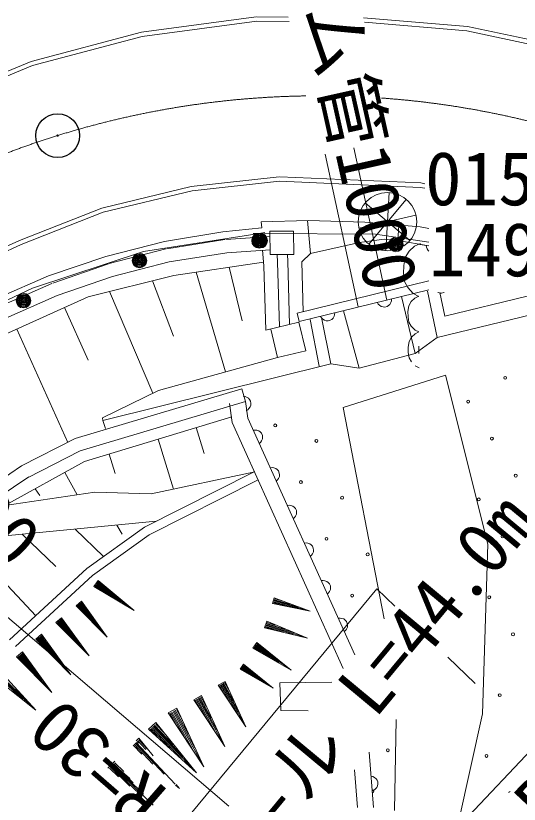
# Model space of a CAD drawing. Units: millimetres, scale not verified. Extents: x 40000 to 680000, y 20000 to 380000.
# Drawn here: x 151350 to 168510, y 293833 to 320703 of the extents above; entities that cross this region are included whole.
import ezdxf
from ezdxf.enums import TextEntityAlignment as Align

# ---------------------------------------------------------------- set-up
doc = ezdxf.new("R2010")
doc.units = ezdxf.units.MM
doc.header["$LTSCALE"] = 1000
doc.linetypes.add('CHAIN', pattern=[18.5, 12, -1.5, 3.5, -1.5])
doc.linetypes.add('DASHED', pattern=[7.5, 6, -1.5])
for name, color, linetype, lineweight in [('M-BMK', 2, 'CHAIN', 13), ('M-BMK-SRVR', 3, 'Continuous', 25), ('M-GBD', 7, 'Continuous', 13), ('M-STR-HTXT', 7, 'Continuous', 13)]:
    doc.layers.add(name, color=color, linetype=linetype, lineweight=lineweight)
doc.styles.add('ＭＳ ゴシック', font='')
doc.styles.get('ＭＳ ゴシック').set_extended_font_data('MS Gothic')

msp = doc.modelspace()

# ---------------------------------------------------------------- linework, layer by layer
at = {"layer": 'M-BMK'}
for start, end in [(90.8545, 127.2327), (70.159, 85.9276)]:
    msp.add_arc((161688, 287975), 30000, start, end, dxfattribs=at)
at = {"layer": 'M-BMK-SRVR'}
msp.add_circle((152777, 316619), 746, dxfattribs=at)
at = {"layer": 'M-GBD'}
for p, q in [((155631, 320141), (159546, 320664)), ((159567, 320665), (160639, 320661)), ((163207, 320636), (166743, 320334)), ((155661, 319993), (159566, 320515)), ((159566, 320515), (160673, 320511)), ((163241, 320482), (166721, 320186)), ((166743, 320334), (170050, 319641)), ((151874, 319150), (155631, 320141)), ((166721, 320186), (170013, 319495)), ((151922, 319008), (155661, 319993)), ((148507, 317751), (151874, 319150)), ((148569, 317614), (151922, 319008)), ((157332, 314887), (160326, 315211)), ((165152, 315005), (160349, 315211)), ((157358, 314739), (160342, 315061)), ((165133, 314856), (160342, 315061)), ((165298, 314976), (165152, 315005)), ((154287, 314148), (157332, 314887)), ((154332, 314005), (157358, 314739)), ((164072, 314680), (163966, 312694)), ((165298, 314823), (165133, 314856)), ((163381, 312923), (164661, 314447)), ((151480, 313047), (154287, 314148)), ((163259, 314325), (164783, 313046)), ((151538, 312909), (154332, 314005)), ((163050, 313462), (164988, 313912)), ((159717, 313678), (161320, 313724)), ((159734, 313477), (159717, 313678)), ((161294, 313725), (161391, 312605)), ((161320, 313724), (163250, 313674)), ((163250, 313674), (165131, 313506)), ((156422, 313012), (158411, 313342)), ((158411, 313342), (159734, 313477)), ((159840, 313317), (159642, 313286)), ((160821, 313360), (160014, 313357)), ((160014, 313357), (160016, 312566)), ((160823, 312568), (160821, 313360)), ((164375, 313041), (164404, 313571)), ((165131, 313506), (165431, 313455)), ((148669, 311765), (151480, 313047)), ((159642, 313286), (159442, 313287)), ((163068, 312978), (163906, 313095)), ((163906, 313095), (164375, 313041)), ((164375, 313041), (165431, 312860)), ((148737, 311631), (151538, 312909)), ((154424, 312499), (156422, 313012)), ((161391, 312605), (163068, 312978)), ((164756, 312683), (164943, 312849)), ((164943, 312849), (165140, 312942)), ((165431, 312858), (165043, 312918)), ((152465, 311843), (154424, 312499)), ((159758, 312713), (159801, 312186)), ((160016, 312566), (160823, 312568)), ((160274, 312302), (160256, 312567)), ((160623, 312325), (160607, 312568)), ((161391, 312605), (161096, 312312)), ((164628, 312470), (164756, 312683)), ((156736, 311846), (159791, 312308)), ((160335, 310097), (160274, 312302)), ((160682, 310181), (160623, 312325)), ((161149, 310618), (161096, 312312)), ((164573, 312187), (164628, 312470)), ((157500, 311962), (158502, 308566)), ((158627, 312132), (159069, 310306)), ((159801, 312186), (159876, 309987)), ((164565, 311916), (164573, 312187)), ((150595, 311031), (152465, 311843)), ((153821, 311128), (156736, 311846)), ((164602, 311648), (164565, 311916)), ((156007, 311667), (156729, 309781)), ((160943, 310573), (165431, 311667)), ((164713, 311441), (164602, 311648)), ((164892, 311236), (164713, 311441)), ((154549, 311307), (156023, 307841)), ((161014, 310281), (165431, 311358)), ((161014, 310281), (165431, 311358)), ((165083, 311135), (164892, 311236)), ((165385, 311322), (165717, 309737)), ((165804, 311274), (165972, 310468)), ((150567, 309658), (153821, 311128)), ((164964, 309193), (164499, 311131)), ((164749, 310820), (164831, 310967)), ((164831, 310967), (164952, 311084)), ((164952, 311084), (165083, 311152)), ((165972, 310468), (168786, 311151)), ((153007, 310760), (153820, 308962)), ((163053, 308691), (162524, 310649)), ((164719, 310628), (164749, 310820)), ((164720, 310444), (164719, 310628)), ((161014, 310281), (160943, 310573)), ((162088, 308837), (161774, 310424)), ((164752, 310264), (164720, 310444)), ((165717, 309737), (168950, 310522)), ((161001, 310257), (159876, 309987)), ((161235, 309286), (161001, 310257)), ((161695, 308759), (161382, 310347)), ((164832, 310127), (164752, 310264)), ((164958, 309994), (164832, 310127)), ((151381, 310025), (153125, 306165)), ((160040, 310026), (160274, 309055)), ((164837, 309746), (164959, 309862)), ((165090, 309930), (164958, 309994)), ((164959, 309862), (165090, 309930)), ((164726, 309406), (164755, 309599)), ((164755, 309599), (164837, 309746)), ((164964, 309193), (165717, 309737)), ((160274, 309055), (161235, 309286)), ((164727, 309223), (164726, 309406)), ((165092, 309442), (165093, 309197)), ((156218, 307935), (160274, 309055)), ((163053, 308691), (164964, 309193)), ((164758, 309043), (164727, 309223)), ((164838, 308906), (164758, 309043)), ((154321, 306908), (162088, 308837)), ((162088, 308837), (163053, 308691)), ((165096, 308709), (164964, 308772)), ((162513, 307354), (166002, 308459)), ((166002, 308459), (167439, 302698)), ((153375, 306292), (159051, 307992)), ((154303, 307005), (156218, 307935)), ((159180, 307561), (159051, 307992)), ((153543, 305873), (159180, 307561)), ((158635, 307486), (158724, 306840)), ((159180, 307561), (159258, 306994)), ((163912, 300146), (162513, 307354)), ((153696, 305512), (158711, 307038)), ((154303, 307005), (154321, 306908)), ((154407, 306633), (154321, 306908)), ((159258, 306994), (162902, 298929)), ((157501, 306670), (157768, 305782)), ((158724, 306840), (162511, 298459)), ((151550, 305362), (153375, 306292)), ((156203, 306275), (156721, 304574)), ((151755, 304961), (153543, 305873)), ((150978, 304014), (153696, 305512)), ((154532, 305766), (154734, 305103)), ((150124, 304410), (151550, 305362)), ((150480, 304107), (151800, 304988)), ((153017, 305138), (153438, 304374)), ((155737, 303276), (159449, 305150)), ((155962, 304414), (159495, 305160)), ((155894, 303019), (159584, 304882)), ((150978, 304014), (154047, 304463)), ((152009, 304582), (152168, 304352)), ((154047, 304463), (155962, 304414)), ((150615, 302946), (156130, 303474)), ((153372, 303210), (154340, 302270)), ((153771, 301861), (155737, 303276)), ((154799, 303346), (154978, 303031)), ((151565, 303037), (152716, 301935)), ((153961, 301628), (155894, 303019)), ((167439, 302698), (167260, 296918)), ((150025, 302394), (152028, 300255)), ((151133, 299431), (153771, 301861)), ((151336, 299210), (153961, 301628)), ((154154, 301457), (154012, 301254)), ((154012, 301254), (155391, 300434)), ((154306, 301082), (154051, 301261)), ((154069, 301287), (154622, 300898)), ((154947, 300708), (154087, 301314)), ((154106, 301340), (155263, 300524)), ((154984, 300760), (154124, 301366)), ((154138, 301385), (154691, 300996)), ((155391, 300434), (154154, 301457)), ((154414, 301235), (154159, 301415)), ((164274, 300582), (163661, 301173)), ((153585, 300750), (153407, 300599)), ((153553, 300688), (153963, 300205)), ((153768, 300487), (153579, 300710)), ((154467, 299531), (153585, 300750)), ((160161, 300862), (160106, 300669)), ((160378, 300615), (160134, 300684)), ((160141, 300709), (160669, 300559)), ((160970, 300501), (160148, 300734)), ((160155, 300759), (161262, 300445)), ((161384, 300410), (160161, 300862)), ((160985, 300551), (160162, 300784)), ((160168, 300803), (160696, 300653)), ((160420, 300762), (160176, 300831)), ((153407, 300599), (154467, 299531)), ((153634, 300373), (153444, 300596)), ((153467, 300616), (153877, 300133)), ((154129, 299883), (153490, 300635)), ((153513, 300654), (154372, 299643)), ((154174, 299922), (153536, 300674)), ((160106, 300669), (161384, 300410)), ((152907, 300188), (152718, 300028)), ((153103, 299908), (152901, 300146)), ((153848, 298889), (152907, 300188)), ((152718, 300028), (153848, 298889)), ((152960, 299787), (152758, 300024)), ((152782, 300045), (153220, 299530)), ((153487, 299264), (152806, 300066)), ((152831, 300087), (153747, 299007)), ((153536, 299306), (152855, 300107)), ((152873, 300123), (153311, 299608)), ((159902, 300066), (159831, 299845)), ((159873, 299890), (160476, 299695)), ((160821, 299616), (159882, 299919)), ((159892, 299947), (161155, 299539)), ((160839, 299673), (159901, 299976)), ((161294, 299494), (159902, 300066)), ((159908, 299997), (160511, 299802)), ((160196, 299939), (159918, 300029)), ((152229, 299628), (152028, 299457)), ((153229, 298247), (152229, 299628)), ((159831, 299845), (161294, 299494)), ((160142, 299772), (159864, 299862)), ((152028, 299457), (153229, 298247)), ((152285, 299201), (152070, 299454)), ((152096, 299476), (152561, 298928)), ((152845, 298646), (152122, 299498)), ((152148, 299520), (153121, 298373)), ((152897, 298690), (152174, 299542)), ((152193, 299558), (152658, 299011)), ((152437, 299330), (152222, 299583)), ((159565, 299346), (159434, 299153)), ((160739, 298405), (159565, 299346)), ((159434, 299153), (160739, 298405)), ((159712, 298996), (159471, 299160)), ((159487, 299185), (160011, 298828)), ((160319, 298654), (159504, 299210)), ((159521, 299235), (160618, 298487)), ((160353, 298704), (159538, 299259)), ((159551, 299278), (160074, 298921)), ((159812, 299141), (159570, 299306)), ((151576, 299025), (151375, 298855)), ((151375, 298855), (152576, 297644)), ((151632, 298599), (151417, 298851)), ((151443, 298873), (151908, 298326)), ((152192, 298043), (151469, 298895)), ((151495, 298917), (152469, 297771)), ((152244, 298087), (151521, 298939)), ((151540, 298956), (152005, 298408)), ((151784, 298728), (151569, 298981)), ((152576, 297644), (151576, 299025)), ((167004, 297946), (166078, 298841)), ((159110, 298601), (158997, 298435)), ((159793, 298045), (159087, 298527)), ((159098, 298543), (159552, 298233)), ((160127, 297786), (159110, 298601)), ((159324, 298424), (159114, 298567)), ((151630, 297463), (150762, 298267)), ((152034, 297039), (150809, 298364)), ((158997, 298435), (160127, 297786)), ((159238, 298298), (159028, 298441)), ((159043, 298462), (159497, 298153)), ((159764, 298002), (159058, 298484)), ((159072, 298505), (160023, 297857)), ((150619, 298159), (152034, 297039)), ((151581, 297410), (150713, 298214)), ((150737, 298240), (151906, 297158)), ((158484, 298019), (158254, 297890)), ((159197, 296470), (158484, 298019)), ((160354, 297965), (162128, 297997)), ((158254, 297890), (159197, 296470)), ((158456, 297589), (158294, 297879)), ((158324, 297895), (158674, 297268)), ((158898, 296936), (158354, 297912)), ((158383, 297929), (159116, 296615)), ((158957, 296969), (158413, 297945)), ((158435, 297958), (158785, 297330)), ((158630, 297687), (158469, 297976)), ((160381, 297029), (160354, 297965)), ((157675, 297537), (157417, 297394)), ((158204, 296364), (157595, 297455)), ((157620, 297469), (158011, 296768)), ((157838, 297166), (157658, 297490)), ((158471, 295806), (157675, 297537)), ((157417, 297394), (158471, 295806)), ((157643, 297057), (157463, 297381)), ((157496, 297399), (157887, 296698)), ((158137, 296327), (157529, 297418)), ((157562, 297436), (158381, 295968)), ((156843, 297112), (156545, 296946)), ((156545, 296946), (157765, 295108)), ((156806, 296556), (156597, 296931)), ((156636, 296953), (157088, 296141)), ((157379, 295711), (156674, 296974)), ((156713, 296995), (157661, 295295)), ((157455, 295754), (156751, 297017)), ((156780, 297033), (157233, 296221)), ((157032, 296682), (156823, 297057)), ((157765, 295108), (156843, 297112)), ((161312, 297015), (160381, 297029)), ((167260, 296918), (166047, 291454)), ((164263, 293621), (164320, 296723)), ((156126, 296622), (155877, 296389)), ((155877, 296389), (157507, 294902)), ((156225, 296074), (155932, 296387)), ((155964, 296417), (156600, 295740)), ((156986, 295393), (155996, 296447)), ((156028, 296477), (157360, 295058)), ((157050, 295453), (156060, 296508)), ((156084, 296530), (156720, 295852)), ((156414, 296251), (156120, 296564)), ((157507, 294902), (156126, 296622)), ((155648, 295536), (155355, 295849)), ((155387, 295879), (156023, 295202)), ((156409, 294855), (155419, 295909)), ((155549, 296084), (155448, 295990)), ((155451, 295939), (156783, 294520)), ((155535, 295914), (155483, 295970)), ((155507, 295992), (155781, 295700)), ((155837, 295713), (155543, 296026)), ((156032, 295482), (155549, 296084)), ((163397, 295612), (163547, 293725)), ((154727, 295304), (154489, 295060)), ((154850, 294761), (154543, 295061)), ((154574, 295092), (155239, 294443)), ((155640, 294114), (154604, 295124)), ((154635, 295155), (156029, 293796)), ((155701, 294177), (154666, 295187)), ((154689, 295210), (155354, 294561)), ((155031, 294946), (154724, 295246)), ((162894, 295005), (162995, 293721)), ((156930, 294364), (156817, 294505)), ((156798, 294484), (156930, 294364))]:
    msp.add_line(p, q, dxfattribs=at)
at = {"layer": 'M-GBD', "linetype": 'DASHED'}
for p, q in [((163998, 311009), (162870, 316201)), ((163023, 310784), (161894, 315983)), ((156504, 312766), (158472, 313074)), ((158510, 313078), (160015, 313182)), ((154538, 312257), (156461, 312757)), ((156574, 312321), (158541, 312629)), ((158541, 312629), (160016, 312731)), ((152615, 311596), (154505, 312247)), ((154651, 311821), (156574, 312321)), ((152761, 311171), (154651, 311821)), ((150732, 310769), (152580, 311582)), ((150913, 310357), (152761, 311171))]:
    msp.add_line(p, q, dxfattribs=at)
at = {"layer": 'M-GBD'}
for points in [[(159642, 313286), (155708, 312670), (151917, 311417), (148334, 309723), (146762, 308701)], [(165431, 312992), (163610, 313263), (159642, 313286)], [(165431, 312681), (165406, 312700), (165367, 312763), (165346, 312816), (165337, 312876)], [(165952, 311274), (165942, 311268), (165866, 311249), (165805, 311253), (165744, 311269), (165737, 311274)], [(164161, 311049), (164155, 310988), (164138, 310933), (164105, 310869), (164058, 310827), (164005, 310796), (163930, 310777), (163869, 310780), (163808, 310797), (163748, 310838), (163707, 310879), (163675, 310930)], [(162225, 310576), (162219, 310516), (162201, 310461), (162168, 310397), (162122, 310355), (162069, 310324), (161994, 310305), (161933, 310308), (161872, 310324), (161812, 310366), (161771, 310407), (161739, 310458)], [(159104, 307738), (159164, 307730), (159218, 307711), (159281, 307675), (159322, 307628), (159351, 307574), (159367, 307498), (159362, 307437), (159343, 307377), (159299, 307318), (159258, 307279), (159205, 307248)], [(159445, 306581), (159506, 306586), (159562, 306579), (159632, 306558), (159682, 306521), (159722, 306474), (159754, 306404), (159762, 306343), (159758, 306280), (159728, 306213), (159696, 306166), (159651, 306125)], [(160024, 305299), (160085, 305304), (160142, 305297), (160211, 305276), (160261, 305238), (160302, 305192), (160333, 305121), (160342, 305061), (160337, 304998), (160307, 304931), (160275, 304884), (160230, 304843)], [(160604, 304016), (160664, 304022), (160721, 304014), (160791, 303994), (160841, 303956), (160881, 303910), (160913, 303839), (160921, 303778), (160916, 303716), (160886, 303649), (160854, 303601), (160810, 303561)], [(161183, 302734), (161244, 302739), (161300, 302732), (161370, 302711), (161420, 302674), (161460, 302627), (161492, 302557), (161500, 302496), (161496, 302434), (161466, 302366), (161434, 302319), (161389, 302278)], [(161762, 301452), (161823, 301457), (161880, 301450), (161950, 301429), (162000, 301391), (162040, 301345), (162072, 301274), (162080, 301214), (162075, 301151), (162045, 301084), (162013, 301037), (161968, 300996)], [(162342, 300169), (162402, 300175), (162459, 300168), (162529, 300147), (162579, 300109), (162619, 300063), (162651, 299992), (162659, 299931), (162654, 299869), (162624, 299802), (162592, 299754), (162548, 299714)], [(163462, 294789), (163521, 294773), (163572, 294747), (163631, 294704), (163665, 294652), (163687, 294594), (163693, 294517), (163681, 294457), (163655, 294400), (163604, 294347), (163558, 294313), (163502, 294290)]]:
    msp.add_lwpolyline(points, dxfattribs=at)
for centre, radius in [((152777, 316619), 22.5), ((164021, 313685), 995), ((164021, 313685), 995), ((159641, 313037), 249), ((159641, 313037), 220), ((159681, 313040), 249), ((159641, 313037), 191), ((159681, 313040), 220), ((159641, 313037), 161), ((159681, 313040), 191), ((159641, 313037), 132), ((159681, 313040), 161), ((159641, 313037), 97.5), ((159681, 313040), 132), ((159641, 313037), 67.5), ((159681, 313040), 97.5), ((159641, 313037), 38.8), ((159681, 313040), 67.5), ((159641, 313037), 7.5), ((159681, 313040), 38.8), ((159681, 313040), 7.5), ((164307, 312908), 249), ((164307, 312908), 220), ((164307, 312908), 191), ((164307, 312908), 161), ((164307, 312908), 132), ((164307, 312908), 97.5), ((164307, 312908), 67.5), ((164307, 312908), 38.8), ((164307, 312908), 7.5), ((155564, 312361), 249), ((155564, 312361), 220), ((155564, 312361), 191), ((155564, 312361), 161), ((155564, 312361), 132), ((155564, 312361), 97.5), ((155564, 312361), 67.5), ((155564, 312361), 38.8), ((155564, 312361), 7.5), ((151610, 310996), 249), ((151610, 310996), 220), ((151610, 310996), 191), ((151610, 310996), 161), ((151610, 310996), 132), ((151610, 310996), 97.5), ((151610, 310996), 67.5), ((151610, 310996), 38.8), ((151610, 310996), 7.5), ((168032, 308365), 49.8), ((166770, 307555), 49.8), ((160195, 306743), 49.8), ((167581, 306293), 49.8), ((161598, 306213), 49.8), ((168392, 305031), 49.8), ((161068, 304810), 49.8), ((162471, 304280), 49.8), ((167129, 304220), 49.8), ((161942, 302877), 49.8), ((167940, 302958), 49.8), ((163345, 302347), 49.8), ((162815, 300943), 49.8), ((167488, 300885), 49.8), ((168299, 299623), 49.8), ((167847, 297550), 49.8), ((164032, 295674), 49.8), ((167396, 295478), 49.8)]:
    msp.add_circle(centre, radius, dxfattribs=at)
for centre, start, end in [((163502, 294271), 276.0401, 93.0213), ((168207, 294216), 93.8009, 179.7991)]:
    msp.add_arc(centre, 49.8, start, end, dxfattribs=at)
at = {"layer": 'M-STR-HTXT'}
for p, q in [((140513, 309226), (158612, 293762)), ((153061, 288377), (163661, 301173)), ((170983, 297880), (165242, 291797))]:
    msp.add_line(p, q, dxfattribs=at)

# ---------------------------------------------------------------- texts
at = {"layer": 'M-GBD', "style": 'ＭＳ ゴシック'}
for s, rotation, p in [('ヒューム管1000', 282.6, (158968, 328138)), ('ヒューム管300', 315.6, (139101, 312705))]:
    msp.add_text(s, height=1833, rotation=rotation, dxfattribs=at).set_placement(p, align=Align.BOTTOM_LEFT)
for s, p in [('015008-02', (165298, 313694)), ('149.991', (165431, 311274))]:
    msp.add_text(s, height=1833, dxfattribs=at).set_placement(p, align=Align.BOTTOM_LEFT)
at = {"layer": 'M-STR-HTXT', "style": 'ＭＳ ゴシック'}
for s, rotation, p in [('カ-ドレ-ル L=44.0m', 50.3, (155238, 285785)), ('R=30', 46.8, (169949, 292472)), ('R=30', 139, (156963, 294673))]:
    msp.add_text(s, height=1833, rotation=rotation, dxfattribs=at).set_placement(p, align=Align.BOTTOM_LEFT)

doc.saveas('drawing.dxf')
